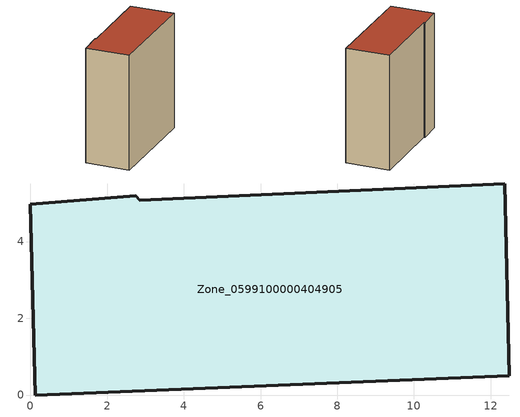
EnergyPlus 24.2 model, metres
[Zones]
Zone_0599100000404905
 floor ground (C_G): 0.13,0 0,4.97 2.75,5.2 2.85,5.08 12.37,5.5 12.48,0.5 z0
 wall outside (C_F): 2.85,5.08 2.75,5.2 0,4.97 0.13,0 12.48,0.5 12.37,5.5 2.85,5.08 z0:12.98
 roof outside (C_R): 12.48,0.5 12.37,5.5 2.85,5.08 2.75,5.2 0,4.97 0.13,0 z12.98
[BUILDING]
Pand.0599100000404905: North Axis=0; Terrain=City; Loads Convergence Tolerance Value=0.04; Temperature Convergence Tolerance Value=0.4; Solar Distribution=FullExterior; Maximum Number of Warmup Days=25; Minimum Number of Warmup Days=1
[Site:Location]
Rotterdam.The.Hague.AP_ZH_NLD Design_Conditions: Latitude=51.96; Longitude=4.45; Time Zone=1; Elevation=-4.5
[SITE:GROUNDTEMPERATURE:BUILDINGSURFACE]
18, 18, 18, 18, 18, 18, 18, 18, 18, 18, 18, 18
[MATERIAL] Thermal Absorptance=0.9; Solar Absorptance=0.7; Visible Absorptance=0.7
Name | Roughness | Thickness | Conductivity | Density | Specific Heat
G.TI.1946 | MediumSmooth | 0.15 | 1 | 540 | 1210
F.TI.1946 | Rough | 0.3 | 0.857143 | 1920 | 840
R.TI.1946 | MediumRough | 0.2 | 0.1 | 1500 | 1000
[CONSTRUCTION]
C_G: G.TI.1946
C_F: F.TI.1946
C_R: R.TI.1946
[ZONE]
Zone_0599100000404905: Type=1; Multiplier=1; Ceiling Height=Autocalculate; Volume=Autocalculate; Floor Area=autocalculate; Part of Total Floor Area=Yes
[ZONEINFILTRATION:DESIGNFLOWRATE]
Infil_Zone_0599100000404905: Zone or ZoneList or Space or SpaceList=Zone_0599100000404905; Schedule=AlwaysOn; Design Flow Rate Calculation Method=Flow/Area; Flow Rate per Floor Area=0.003; Constant Term Coefficient=1; Temperature Term Coefficient=0; Velocity Term Coefficient=0; Velocity Squared Term Coefficient=0
[HVACTEMPLATE:ZONE:IDEALLOADSAIRSYSTEM]
Zone_0599100000404905: Maximum Heating Supply Air Temperature=50; Minimum Cooling Supply Air Temperature=13; Maximum Heating Supply Air Humidity Ratio=0.0156; Minimum Cooling Supply Air Humidity Ratio=0.0077; Heating Limit=NoLimit; Cooling Limit=NoLimit; Dehumidification Control Type=ConstantSensibleHeatRatio; Cooling Sensible Heat Ratio=0.7; Dehumidification Setpoint=60; Humidification Control Type=None; Humidification Setpoint=30; Outdoor Air Method=None; Outdoor Air Flow Rate per Person=0.00944; Outdoor Air Flow Rate per Zone Floor Area=0; Outdoor Air Flow Rate per Zone=0; Demand Controlled Ventilation Type=None; Outdoor Air Economizer Type=NoEconomizer; Heat Recovery Type=None; Sensible Heat Recovery Effectiveness=0.7; Latent Heat Recovery Effectiveness=0.65
[ZONECONTROL:THERMOSTAT]
ThermostatControl_Zone_0599100000404905: Zone or ZoneList=Zone_0599100000404905; Control Type Schedule=DualSetpointControlType; Control 1=Thermostat_Zone_0599100000404905; Temperature Difference Between Cutout And Setpoint=0
[THERMOSTATSETPOINT:DUALSETPOINT]
Thermostat_Zone_0599100000404905: Heating Setpoint Temperature Schedule=HeatingSetpoint_Zone_0599100000404905; Cooling Setpoint Temperature Schedule=CoolingSetpoint_Zone_0599100000404905
[SCHEDULE:COMPACT]
HeatingSetpoint_Zone_0599100000404905: Through: 12/31, For: AllDays, Until: 24:00, 21
CoolingSetpoint_Zone_0599100000404905: Through: 12/31, For: AllDays, Until: 24:00, 24
DualSetpointControlType: Through: 12/31, For: AllDays, Until: 24:00, 4
AlwaysOn: Through: 12/31, For: AllDays, Until: 24:00, 1
